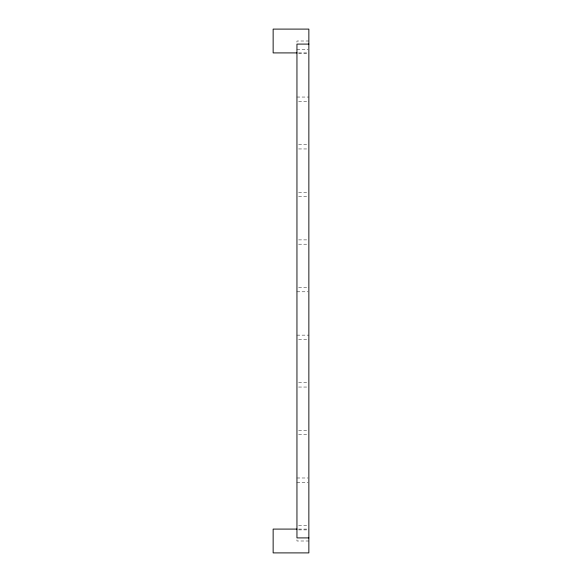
<?xml version="1.0" encoding="UTF-8"?>
<svg xmlns="http://www.w3.org/2000/svg" width="582" height="582" viewBox="0 0 582 582"><rect width="100%" height="100%" fill="white"/><g stroke="black" fill="none" stroke-linecap="round" stroke-linejoin="round"><path stroke-width="0.44" stroke-dasharray="2.91 2.18" d="M308.86 41.002L296.951 41.002L296.951 44.05M296.951 49.419L308.009 49.419M298.653 52.911L308.009 52.911M298.653 53.719L308.009 53.719M296.951 97.041L308.86 97.041M298.653 101.333L308.86 101.333M298.653 144.656L308.009 144.656M298.653 148.956L308.009 148.956M298.653 192.278L308.009 192.278M298.653 196.571L308.009 196.571M298.653 239.893L308.009 239.893M298.653 244.193L308.009 244.193M298.653 287.515L308.86 287.515M296.951 291.808L308.009 291.808M296.951 335.13L308.86 335.13M298.653 339.43L308.86 339.43M298.653 382.752L308.009 382.752M298.653 387.045L308.009 387.045M298.653 430.367L308.009 430.367M298.653 434.667L308.009 434.667M296.951 477.989L308.009 477.989M296.951 482.282L308.009 482.282M298.653 525.604L308.009 525.604M298.653 529.089L308.86 529.089M298.653 529.896L308.009 529.896M308.86 540.998L296.951 540.998L296.951 539.179"/><path stroke-width="0.87" d="M308.86 44.087L296.951 44.087L296.951 537.913L308.86 537.913M296.951 52.911L273.14 52.911L273.14 29.1L308.86 29.1L308.86 552.9L273.14 552.9L273.14 529.089L296.951 529.089"/></g></svg>
